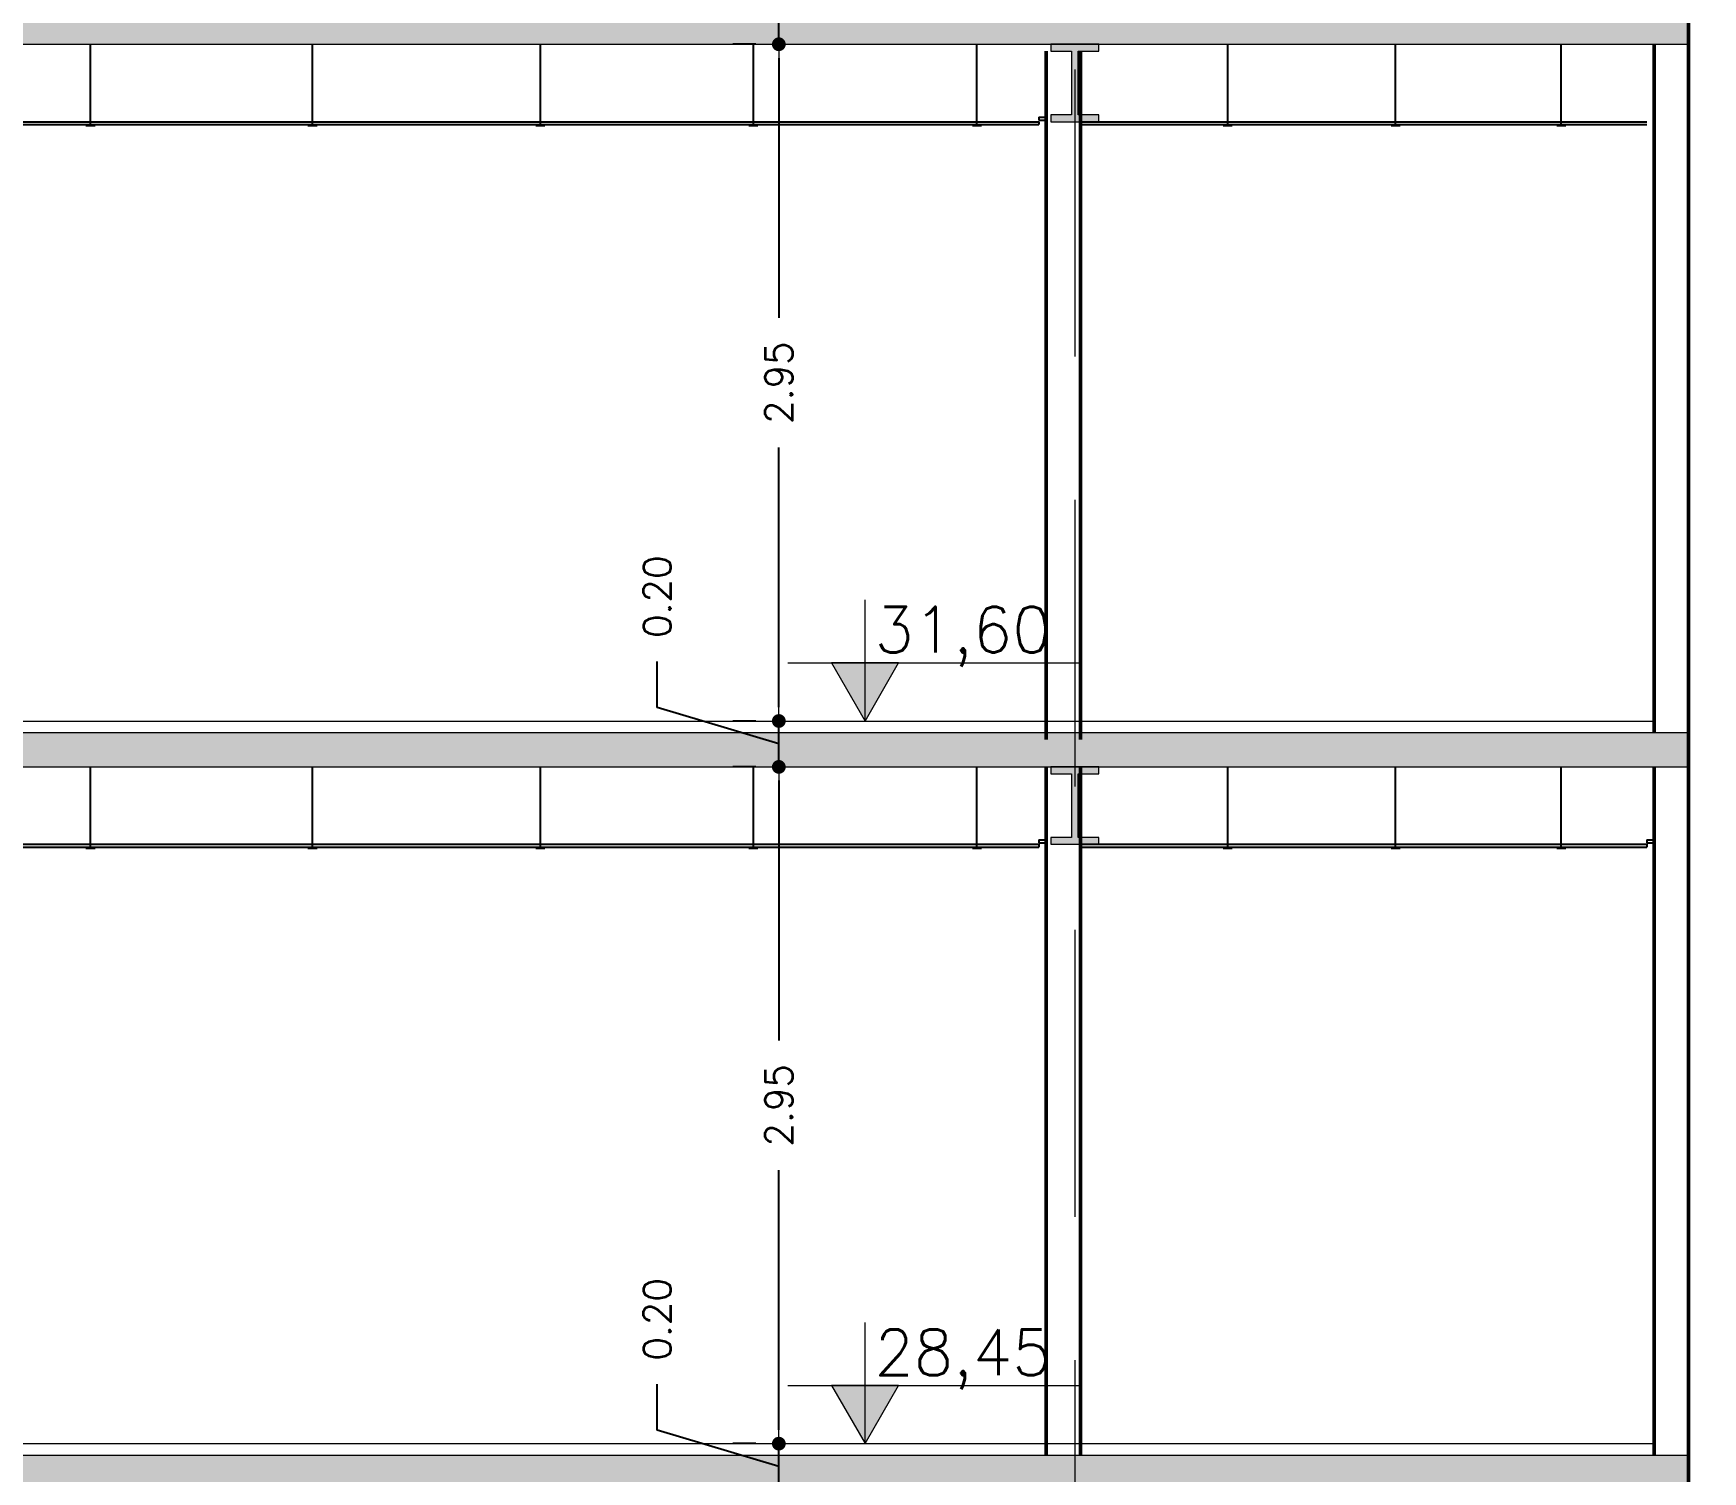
# Model space of a CAD drawing. Header units: millimetres. Extents: x 1135 to 1350, y 205 to 283.
# Drawn here: x 1310.19 to 1317.47, y 235.03 to 241.3 of the extents above; entities that cross this region are included whole.
import ezdxf

# ---------------------------------------------------------------- set-up
doc = ezdxf.new("R2010")
doc.units = ezdxf.units.MM
doc.header["$LTSCALE"] = 10
doc.header["$PDMODE"] = 1
doc.linetypes.add('DASHED2', pattern=[0.375, 0.25, -0.125])
doc.layers.get('0').update_dxf_attribs({"color": 90})
doc.layers.add('CIEL', color=8, linetype='Continuous')
doc.layers.add('FONDO', color=8, linetype='Continuous')
for name, color, linetype, lineweight in [('COTA', 90, 'Continuous', 9), ('HACHT', 90, 'Continuous', 9), ('linha estutura', 252, 'Continuous', 13), ('PAREDES 2', 50, 'Continuous', 50), ('pn 02', 16, 'Continuous', 20)]:
    doc.layers.add(name, color=color, linetype=linetype, lineweight=lineweight)
doc.styles.get("Standard").update_dxf_attribs({"font": 'simplex.shx'})
doc.dimstyles.new('1-100', dxfattribs={"dimtxt": 0.12, "dimasz": 0.06, "dimexe": 0.2, "dimexo": 0.1, "dimgap": 0.1, "dimtad": 0, "dimzin": 0, "dimdsep": 46, "dimtxsty": 'Standard', "dimblk": 'DOT', "dimcen": 0.09, "dimclrd": 90, "dimclre": 90, "dimclrt": 16, "dimadec": 0, "dimazin": 0, "dimtfac": 1, "dimtofl": 0, "dimtmove": 0, "dimatfit": 3, "dimldrblk": 'DOT', "dimfxl": 0, "dimtolj": 1, "dimtzin": 0, "dimarcsym": 0})

# ---------------------------------------------------------------- blocks, each defined once
blk = doc.blocks.new('_DOT')
at = {"color": 0, "linetype": 'ByBlock'}
blk.add_line((-0.5, 0), (-1, 0), dxfattribs=at)
at = {"color": 0, "linetype": 'ByBlock', "const_width": 0.5}
blk.add_lwpolyline([(-0.25, 0, 1), (0.25, 0, 1)], format="xyb", close=True, dxfattribs=at)
blk = doc.blocks.new('*D71')
at = {"layer": 'COTA', "color": 90, "lineweight": -2}
for p, q in [((1312.9086, 235.209), (1312.9086, 235.409)), ((1313.4386, 235.21), (1313.4386, 235.27)), ((1313.4386, 235.05), (1312.9086, 235.209)), ((1313.3386, 235.15), (1313.2386, 235.15)), ((1313.4386, 234.95), (1313.4386, 235.15)), ((1313.3386, 234.95), (1313.2386, 234.95)), ((1313.4386, 234.89), (1313.4386, 234.83))]:
    blk.add_line(p, q, dxfattribs=at)
at = {"layer": 'Defpoints', "color": 0}
for p in [(1313.4386, 235.15), (1313.4386, 235.15), (1313.4386, 234.95)]:
    blk.add_point(p, dxfattribs=at)
at = {"layer": 'COTA', "color": 90, "lineweight": -2, "xscale": 0.06, "yscale": 0.06, "zscale": 0.06}
for p, rotation in [((1313.4386, 235.15), 270), ((1313.4386, 234.95), 90)]:
    blk.add_blockref('_DOT', p, dxfattribs=dict(at, rotation=rotation))
at = {"layer": 'COTA', "color": 16, "insert": (1312.9086, 235.6919), "char_height": 0.12, "attachment_point": 5, "rotation": 90}
blk.add_mtext('\\A1;0.20', dxfattribs=at)
blk = doc.blocks.new('*D72')
at = {"layer": 'COTA', "color": 90, "lineweight": -2}
for p, q in [((1313.3386, 238.1), (1313.2386, 238.1)), ((1313.4386, 238.04), (1313.4386, 236.9079)), ((1313.4386, 235.21), (1313.4386, 236.3421)), ((1313.3386, 235.15), (1313.2386, 235.15))]:
    blk.add_line(p, q, dxfattribs=at)
at = {"layer": 'Defpoints', "color": 0}
for p in [(1313.4386, 238.1), (1313.4386, 238.1), (1313.4386, 235.15)]:
    blk.add_point(p, dxfattribs=at)
at = {"layer": 'COTA', "color": 90, "lineweight": -2, "xscale": 0.06, "yscale": 0.06, "zscale": 0.06}
for p, rotation in [((1313.4386, 238.1), 90), ((1313.4386, 235.15), 270)]:
    blk.add_blockref('_DOT', p, dxfattribs=dict(at, rotation=rotation))
at = {"layer": 'COTA', "color": 16, "insert": (1313.4386, 236.625), "char_height": 0.12, "attachment_point": 5, "rotation": 90}
blk.add_mtext('\\A1;2.95', dxfattribs=at)
blk = doc.blocks.new('*D73')
at = {"layer": 'COTA', "color": 90, "lineweight": -2}
for p, q in [((1312.9086, 238.359), (1312.9086, 238.559)), ((1313.4386, 238.36), (1313.4386, 238.42)), ((1313.4386, 238.2), (1312.9086, 238.359)), ((1313.3386, 238.3), (1313.2386, 238.3)), ((1313.4386, 238.1), (1313.4386, 238.3)), ((1313.3386, 238.1), (1313.2386, 238.1)), ((1313.4386, 238.04), (1313.4386, 237.98))]:
    blk.add_line(p, q, dxfattribs=at)
at = {"layer": 'Defpoints', "color": 0}
for p in [(1313.4386, 238.3), (1313.4386, 238.3), (1313.4386, 238.1)]:
    blk.add_point(p, dxfattribs=at)
at = {"layer": 'COTA', "color": 90, "lineweight": -2, "xscale": 0.06, "yscale": 0.06, "zscale": 0.06}
for p, rotation in [((1313.4386, 238.3), 270), ((1313.4386, 238.1), 90)]:
    blk.add_blockref('_DOT', p, dxfattribs=dict(at, rotation=rotation))
at = {"layer": 'COTA', "color": 16, "insert": (1312.9086, 238.8419), "char_height": 0.12, "attachment_point": 5, "rotation": 90}
blk.add_mtext('\\A1;0.20', dxfattribs=at)
blk = doc.blocks.new('*D74')
at = {"layer": 'COTA', "color": 90, "lineweight": -2}
for p, q in [((1313.3386, 241.25), (1313.2386, 241.25)), ((1313.4386, 241.19), (1313.4386, 240.0579)), ((1313.4386, 238.36), (1313.4386, 239.4921)), ((1313.3386, 238.3), (1313.2386, 238.3))]:
    blk.add_line(p, q, dxfattribs=at)
at = {"layer": 'Defpoints', "color": 0}
for p in [(1313.4386, 241.25), (1313.4386, 241.25), (1313.4386, 238.3)]:
    blk.add_point(p, dxfattribs=at)
at = {"layer": 'COTA', "color": 90, "lineweight": -2, "xscale": 0.06, "yscale": 0.06, "zscale": 0.06}
for p, rotation in [((1313.4386, 241.25), 90), ((1313.4386, 238.3), 270)]:
    blk.add_blockref('_DOT', p, dxfattribs=dict(at, rotation=rotation))
at = {"layer": 'COTA', "color": 16, "insert": (1313.4386, 239.775), "char_height": 0.12, "attachment_point": 5, "rotation": 90}
blk.add_mtext('\\A1;2.95', dxfattribs=at)
blk = doc.blocks.new('*D75')
at = {"layer": 'COTA', "color": 90, "lineweight": -2}
for p, q in [((1312.9086, 241.509), (1312.9086, 241.709)), ((1313.4386, 241.51), (1313.4386, 241.57)), ((1313.4386, 241.35), (1312.9086, 241.509)), ((1313.3386, 241.45), (1313.2386, 241.45)), ((1313.4386, 241.25), (1313.4386, 241.45)), ((1313.3386, 241.25), (1313.2386, 241.25)), ((1313.4386, 241.19), (1313.4386, 241.13))]:
    blk.add_line(p, q, dxfattribs=at)
at = {"layer": 'Defpoints', "color": 0}
for p in [(1313.4386, 241.45), (1313.4386, 241.45), (1313.4386, 241.25)]:
    blk.add_point(p, dxfattribs=at)
at = {"layer": 'COTA', "color": 90, "lineweight": -2, "xscale": 0.06, "yscale": 0.06, "zscale": 0.06}
for p, rotation in [((1313.4386, 241.45), 270), ((1313.4386, 241.25), 90)]:
    blk.add_blockref('_DOT', p, dxfattribs=dict(at, rotation=rotation))
at = {"layer": 'COTA', "color": 16, "insert": (1312.9086, 241.9919), "char_height": 0.12, "attachment_point": 5, "rotation": 90}
blk.add_mtext('\\A1;0.20', dxfattribs=at)

msp = doc.modelspace()

# ---------------------------------------------------------------- hatches: boundary and pattern name
at = {"layer": 'HACHT'}
h = msp.add_hatch(color=256, dxfattribs=at)
h.paths.add_polyline_path([(1303.9874, 238.25), (1303.2681, 238.25), (1303.2681, 238.1), (1303.6713, 238.1, -0.263734), (1303.6746, 238.1), (1303.9874, 238.1)])
h.paths.add_polyline_path([(1303.9874, 244.6), (1303.6746, 244.6, -0.263734), (1303.6713, 244.6), (1303.2681, 244.6), (1303.2681, 244.4), (1303.9874, 244.4)])
h.paths.add_polyline_path([(1314.7287, 241.4), (1303.2681, 241.4), (1303.2681, 241.25), (1303.4781, 241.25), (1314.7287, 241.25)])
h.paths.add_polyline_path([(1317.4037, 241.4), (1314.7287, 241.4), (1314.7287, 241.25), (1317.4037, 241.25)])
h.paths.add_polyline_path([(1324.6001, 242.9676), (1325.4787, 242.9676), (1325.4787, 243.1176), (1324.2787, 243.1176), (1324.2787, 242.9324), (1324.0087, 242.9324), (1324.0087, 242.7471), (1323.7387, 242.7471), (1323.7387, 242.5618), (1323.4687, 242.5618), (1323.4687, 242.3765), (1323.1987, 242.3765), (1323.1987, 242.1912), (1322.9287, 242.1912), (1322.9287, 242.0059), (1322.6587, 242.0059), (1322.6587, 241.8206), (1322.3887, 241.8206), (1322.3887, 241.6353), (1322.1187, 241.6353), (1322.1187, 241.4), (1318.2287, 241.4), (1318.2287, 241.25), (1322.0244, 241.25), (1322.0973, 241.25)])
h.paths.add_polyline_path([(1324.6001, 246.1176), (1325.4787, 246.1176), (1325.4787, 246.2676), (1324.2787, 246.2676), (1324.2787, 246.0824), (1324.0087, 246.0824), (1324.0087, 245.8971), (1323.7387, 245.8971), (1323.7387, 245.7118), (1323.4687, 245.7118), (1323.4687, 245.5265), (1323.1987, 245.5265), (1323.1987, 245.3412), (1322.9287, 245.3412), (1322.9287, 245.1559), (1322.6587, 245.1559), (1322.6587, 244.9706), (1322.3887, 244.9706), (1322.3887, 244.7853), (1322.1187, 244.7853), (1322.1187, 244.55), (1318.2287, 244.55), (1318.2287, 244.35), (1322.0244, 244.35)])
h.paths.add_polyline_path([(1317.4037, 247.7), (1303.7287, 247.7), (1303.7287, 247.5524), (1303.7294, 247.55), (1317.4037, 247.55)])
h.paths.add_polyline_path([(1324.6001, 249.2676), (1325.4787, 249.2676), (1325.4787, 249.4176), (1324.2787, 249.4176), (1324.2787, 249.2324), (1324.0087, 249.2324), (1324.0087, 249.0471), (1323.7387, 249.0471), (1323.7387, 248.8618), (1323.4687, 248.8618), (1323.4687, 248.6765), (1323.1987, 248.6765), (1323.1987, 248.4912), (1322.9287, 248.4912), (1322.9287, 248.3059), (1322.6587, 248.3059), (1322.6587, 248.1206), (1322.3887, 248.1206), (1322.3887, 247.9353), (1322.1187, 247.9353), (1322.1187, 247.7), (1318.2287, 247.7), (1318.2287, 247.55), (1322.0244, 247.55), (1322.0973, 247.55)])
h.paths.add_polyline_path([(1322.1076, 241.5044), (1322.339, 241.5044), (1322.339, 241.6844), (1322.1076, 241.6844)], flags=25)
h.paths.add_polyline_path([(1322.1076, 247.8044), (1322.339, 247.8044), (1322.339, 247.9844), (1322.1076, 247.9844)], flags=25)
h = msp.add_hatch(color=256, dxfattribs=at)
h.paths.add_polyline_path([(1317.4037, 231.95), (1314.7287, 231.95), (1314.7287, 231.8), (1314.8337, 231.8), (1317.4037, 231.8)])
h.paths.add_polyline_path([(1322.7287, 232.2333), (1322.7287, 232.5559), (1322.6587, 232.5559), (1322.6587, 232.3706), (1322.3887, 232.3706), (1322.3887, 232.1853), (1322.1187, 232.1853), (1322.1187, 231.95), (1318.2287, 231.95), (1318.2287, 231.75), (1322.0244, 231.75)])
h.paths.add_polyline_path([(1324.6001, 233.5176), (1325.4787, 233.5176), (1325.4787, 233.6676), (1324.2787, 233.6676), (1324.2787, 233.4824), (1324.0087, 233.4824), (1324.0087, 233.2971), (1323.7387, 233.2971), (1323.7387, 233.1118), (1323.4687, 233.1118), (1323.4687, 232.9265), (1323.1987, 232.9265), (1323.1987, 232.7412), (1322.9287, 232.7412), (1322.9287, 232.5559), (1322.7287, 232.5559), (1322.7287, 232.2333)])
h.paths.add_polyline_path([(1324.6001, 236.6676), (1325.4787, 236.6676), (1325.4787, 236.8176), (1324.2787, 236.8176), (1324.2787, 236.6324), (1324.0087, 236.6324), (1324.0087, 236.4471), (1323.7387, 236.4471), (1323.7387, 236.2618), (1323.4687, 236.2618), (1323.4687, 236.0765), (1323.1987, 236.0765), (1323.1987, 235.8912), (1322.9287, 235.8912), (1322.9287, 235.7059), (1322.7287, 235.7059), (1322.7287, 235.3833)])
h.paths.add_polyline_path([(1322.7287, 235.3833), (1322.7287, 235.7059), (1322.6587, 235.7059), (1322.6587, 235.5206), (1322.3887, 235.5206), (1322.3887, 235.3353), (1322.1187, 235.3353), (1322.1187, 235.1), (1318.2287, 235.1), (1318.2287, 234.95), (1322.0244, 234.95), (1322.0973, 234.95)])
h.paths.add_polyline_path([(1317.4037, 235.1), (1314.7287, 235.1), (1314.7287, 234.95), (1314.8337, 234.95), (1317.4037, 234.95)])
h.paths.add_polyline_path([(1314.7287, 235.1), (1306.7287, 235.1), (1306.7287, 234.95), (1306.8087, 234.95), (1314.7287, 234.95)])
h.paths.add_polyline_path([(1306.7287, 235.1), (1303.7287, 235.1), (1303.7287, 234.95), (1306.7287, 234.95)])
h.paths.add_polyline_path([(1306.7287, 238.25), (1306.7287, 238.1), (1306.8087, 238.1), (1314.7287, 238.1), (1314.7287, 238.25)])
h.paths.add_polyline_path([(1317.4037, 238.25), (1314.7287, 238.25), (1314.7287, 238.1), (1314.8337, 238.1), (1317.4037, 238.1)])
h.paths.add_polyline_path([(1322.7287, 238.5333), (1322.7287, 238.8559), (1322.6587, 238.8559), (1322.6587, 238.6706), (1322.3887, 238.6706), (1322.3887, 238.4853), (1322.1187, 238.4853), (1322.1187, 238.25), (1318.2287, 238.25), (1318.2287, 238.05), (1322.0244, 238.05)])
at = {"layer": 'pn 02'}
for points in [[(1314.6237, 240.9425), (1314.6237, 240.9125), (1314.8337, 240.9125), (1314.8337, 240.9425), (1314.7437, 240.9425), (1314.7437, 241.22), (1314.8337, 241.22), (1314.8337, 241.25), (1314.6237, 241.25), (1314.6237, 241.22), (1314.7137, 241.22), (1314.7137, 240.9425)], [(1313.961, 238.553), (1313.6689, 238.553), (1313.8149, 238.3)], [(1314.6237, 237.7925), (1314.6237, 237.7625), (1314.8337, 237.7625), (1314.8337, 237.7925), (1314.7437, 237.7925), (1314.7437, 238.07), (1314.8337, 238.07), (1314.8337, 238.1), (1314.6237, 238.1), (1314.6237, 238.07), (1314.7137, 238.07), (1314.7137, 237.7925)], [(1313.961, 235.403), (1313.6689, 235.403), (1313.8149, 235.15)]]:
    msp.add_hatch(color=256, dxfattribs=at).paths.add_polyline_path(points)

# ---------------------------------------------------------------- linework, layer by layer
at = {"layer": 'CIEL'}
for p, q in [((1306.5987, 240.9125), (1314.5727, 240.9125)), ((1314.5727, 240.9318), (1314.6037, 240.9318)), ((1314.5727, 240.9318), (1314.5727, 240.9193)), ((1314.5727, 240.9193), (1314.6037, 240.9193)), ((1314.5727, 240.9125), (1314.5727, 240.9)), ((1314.7537, 240.9125), (1317.2227, 240.9125)), ((1306.5987, 240.9), (1314.5727, 240.9)), ((1310.4183, 240.8957), (1310.4581, 240.8957)), ((1311.3859, 240.8957), (1311.4256, 240.8957)), ((1312.3796, 240.8957), (1312.4194, 240.8957)), ((1313.308, 240.8957), (1313.3477, 240.8957)), ((1314.2822, 240.8957), (1314.322, 240.8957)), ((1314.7537, 240.9), (1317.2227, 240.9)), ((1315.3752, 240.8957), (1315.4149, 240.8957)), ((1316.1071, 240.8957), (1316.1468, 240.8957)), ((1316.8293, 240.8957), (1316.8691, 240.8957)), ((1314.5727, 237.7818), (1314.6037, 237.7818)), ((1314.5727, 237.7818), (1314.5727, 237.7693)), ((1317.2227, 237.7818), (1317.2537, 237.7818)), ((1317.2227, 237.7818), (1317.2227, 237.7693)), ((1306.5987, 237.7625), (1314.5727, 237.7625)), ((1306.5987, 237.75), (1314.5727, 237.75)), ((1310.4183, 237.7457), (1310.4581, 237.7457)), ((1311.3859, 237.7457), (1311.4256, 237.7457)), ((1312.3796, 237.7457), (1312.4194, 237.7457)), ((1313.308, 237.7457), (1313.3477, 237.7457)), ((1314.2822, 237.7457), (1314.322, 237.7457)), ((1314.5727, 237.7693), (1314.6037, 237.7693)), ((1314.5727, 237.7625), (1314.5727, 237.75)), ((1314.7537, 237.7625), (1317.2227, 237.7625)), ((1314.7537, 237.75), (1317.2227, 237.75)), ((1315.3752, 237.7457), (1315.4149, 237.7457)), ((1316.1071, 237.7457), (1316.1468, 237.7457)), ((1316.8293, 237.7457), (1316.8691, 237.7457)), ((1317.2227, 237.7693), (1317.2537, 237.7693)), ((1317.2227, 237.7625), (1317.2227, 237.75))]:
    msp.add_line(p, q, dxfattribs=at)
at = {"layer": 'FONDO'}
for p, q in [((1310.4382, 240.8957), (1310.4382, 241.25)), ((1311.4058, 240.8957), (1311.4058, 241.25)), ((1312.3995, 240.8957), (1312.3995, 241.25)), ((1313.3278, 240.8957), (1313.3278, 241.25)), ((1314.3021, 240.8957), (1314.3021, 241.25)), ((1315.3951, 240.8957), (1315.3951, 241.25)), ((1316.127, 240.8957), (1316.127, 241.25)), ((1316.8492, 240.8957), (1316.8492, 241.25)), ((1310.4382, 237.7457), (1310.4382, 238.1)), ((1311.4058, 237.7457), (1311.4058, 238.1)), ((1312.3995, 237.7457), (1312.3995, 238.1)), ((1313.3278, 237.7457), (1313.3278, 238.1)), ((1314.3021, 237.7457), (1314.3021, 238.1)), ((1315.3951, 237.7457), (1315.3951, 238.1)), ((1316.127, 237.7457), (1316.127, 238.1)), ((1316.8492, 237.7457), (1316.8492, 238.1))]:
    msp.add_line(p, q, dxfattribs=at)
at = {"layer": 'linha estutura', "linetype": 'DASHED2', "ltscale": 0.5}
msp.add_line((1314.7287, 280.5143), (1314.7287, 205.1185), dxfattribs=at)
at = {"layer": 'PAREDES 2'}
for p, q in [((1317.4037, 244.35), (1317.4037, 241.2)), ((1314.6037, 241.22), (1314.6037, 238.22)), ((1314.7537, 241.22), (1314.7537, 238.22)), ((1317.2537, 241.25), (1317.2537, 238.25)), ((1317.4037, 241.25), (1317.4037, 238.05)), ((1314.6037, 238.1), (1314.6037, 235.1)), ((1314.7537, 238.1), (1314.7537, 235.1)), ((1317.2537, 238.1), (1317.2537, 235.1)), ((1317.4037, 238.05), (1317.4037, 234.9))]:
    msp.add_line(p, q, dxfattribs=at)
at = {"layer": 'pn 02'}
for p, q in [((1303.2681, 241.25), (1317.4037, 241.25)), ((1313.8149, 238.3), (1313.8149, 238.8276)), ((1313.4784, 238.553), (1314.7581, 238.553)), ((1306.5987, 238.3), (1317.2537, 238.3)), ((1306.5987, 238.25), (1317.4037, 238.25)), ((1306.5987, 238.1), (1317.4037, 238.1)), ((1313.8149, 235.15), (1313.8149, 235.6776)), ((1313.4784, 235.403), (1314.7581, 235.403)), ((1303.7287, 235.15), (1317.2537, 235.15)), ((1303.7287, 235.1), (1317.4037, 235.1))]:
    msp.add_line(p, q, dxfattribs=at)
at = {"layer": 'pn 02', "linetype": 'Continuous'}
for points in [[(1314.6237, 240.9425), (1314.6237, 240.9125), (1314.8337, 240.9125), (1314.8337, 240.9425), (1314.7437, 240.9425), (1314.7437, 241.22), (1314.8337, 241.22), (1314.8337, 241.25), (1314.6237, 241.25), (1314.6237, 241.22), (1314.7137, 241.22), (1314.7137, 240.9425)], [(1314.6237, 237.7925), (1314.6237, 237.7625), (1314.8337, 237.7625), (1314.8337, 237.7925), (1314.7437, 237.7925), (1314.7437, 238.07), (1314.8337, 238.07), (1314.8337, 238.1), (1314.6237, 238.1), (1314.6237, 238.07), (1314.7137, 238.07), (1314.7137, 237.7925)]]:
    msp.add_lwpolyline(points, close=True, dxfattribs=at)
at = {"layer": 'pn 02'}
for points in [[(1313.8149, 238.3), (1313.961, 238.553), (1313.6689, 238.553)], [(1313.8149, 235.15), (1313.961, 235.403), (1313.6689, 235.403)]]:
    msp.add_lwpolyline(points, close=True, dxfattribs=at)

# ---------------------------------------------------------------- texts
at = {"layer": 'COTA'}
for s, p in [('31,60', (1313.8557, 238.5981)), ('28,45', (1313.8557, 235.4481))]:
    msp.add_text(s, height=0.2, dxfattribs=at).set_placement(p)

# ---------------------------------------------------------------- dimensions: what is measured, and where the dimension line sits
for base, p1, p2, picture, middle in [((1313.4386, 241.45), (1313.4386, 241.25), (1313.4386, 241.45), '*D75', (1312.9086, 241.809)), ((1313.4386, 241.25), (1313.4386, 238.3), (1313.4386, 241.25), '*D74', (1313.4386, 239.775)), ((1313.4386, 238.3), (1313.4386, 238.1), (1313.4386, 238.3), '*D73', (1312.9086, 238.659)), ((1313.4386, 238.1), (1313.4386, 235.15), (1313.4386, 238.1), '*D72', (1313.4386, 236.625)), ((1313.4386, 235.15), (1313.4386, 234.95), (1313.4386, 235.15), '*D71', (1312.9086, 235.509))]:
    dim = msp.add_linear_dim(base=base, p1=p1, p2=p2, angle=90, dimstyle='1-100', override={"dimtmove": 1}, dxfattribs=at)
    dim.commit()
    dim.dimension.update_dxf_attribs({"geometry": picture, "text_midpoint": middle})

doc.saveas('drawing.dxf')
